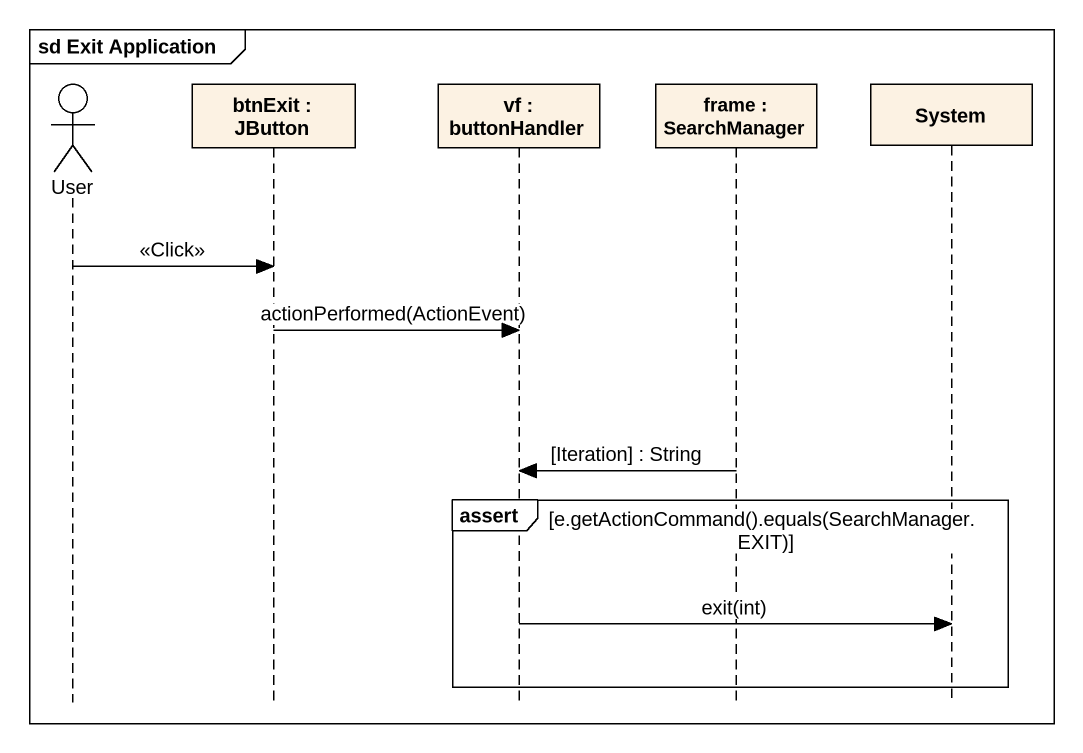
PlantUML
@startuml
mainframe sd Exit Application
hide footbox
actor User
participant "btnExit : JButton" as btnExit
participant "vf : buttonHandler" as vf
participant "frame : SearchManager" as frame_
participant System

User -> btnExit : <<Click>>
btnExit -> vf : actionPerformed(ActionEvent)
frame_ -> vf : [Iteration] : String
group assert [e.getActionCommand().equals(SearchManager.EXIT)]
  vf -> System : exit(int)
end
@enduml
